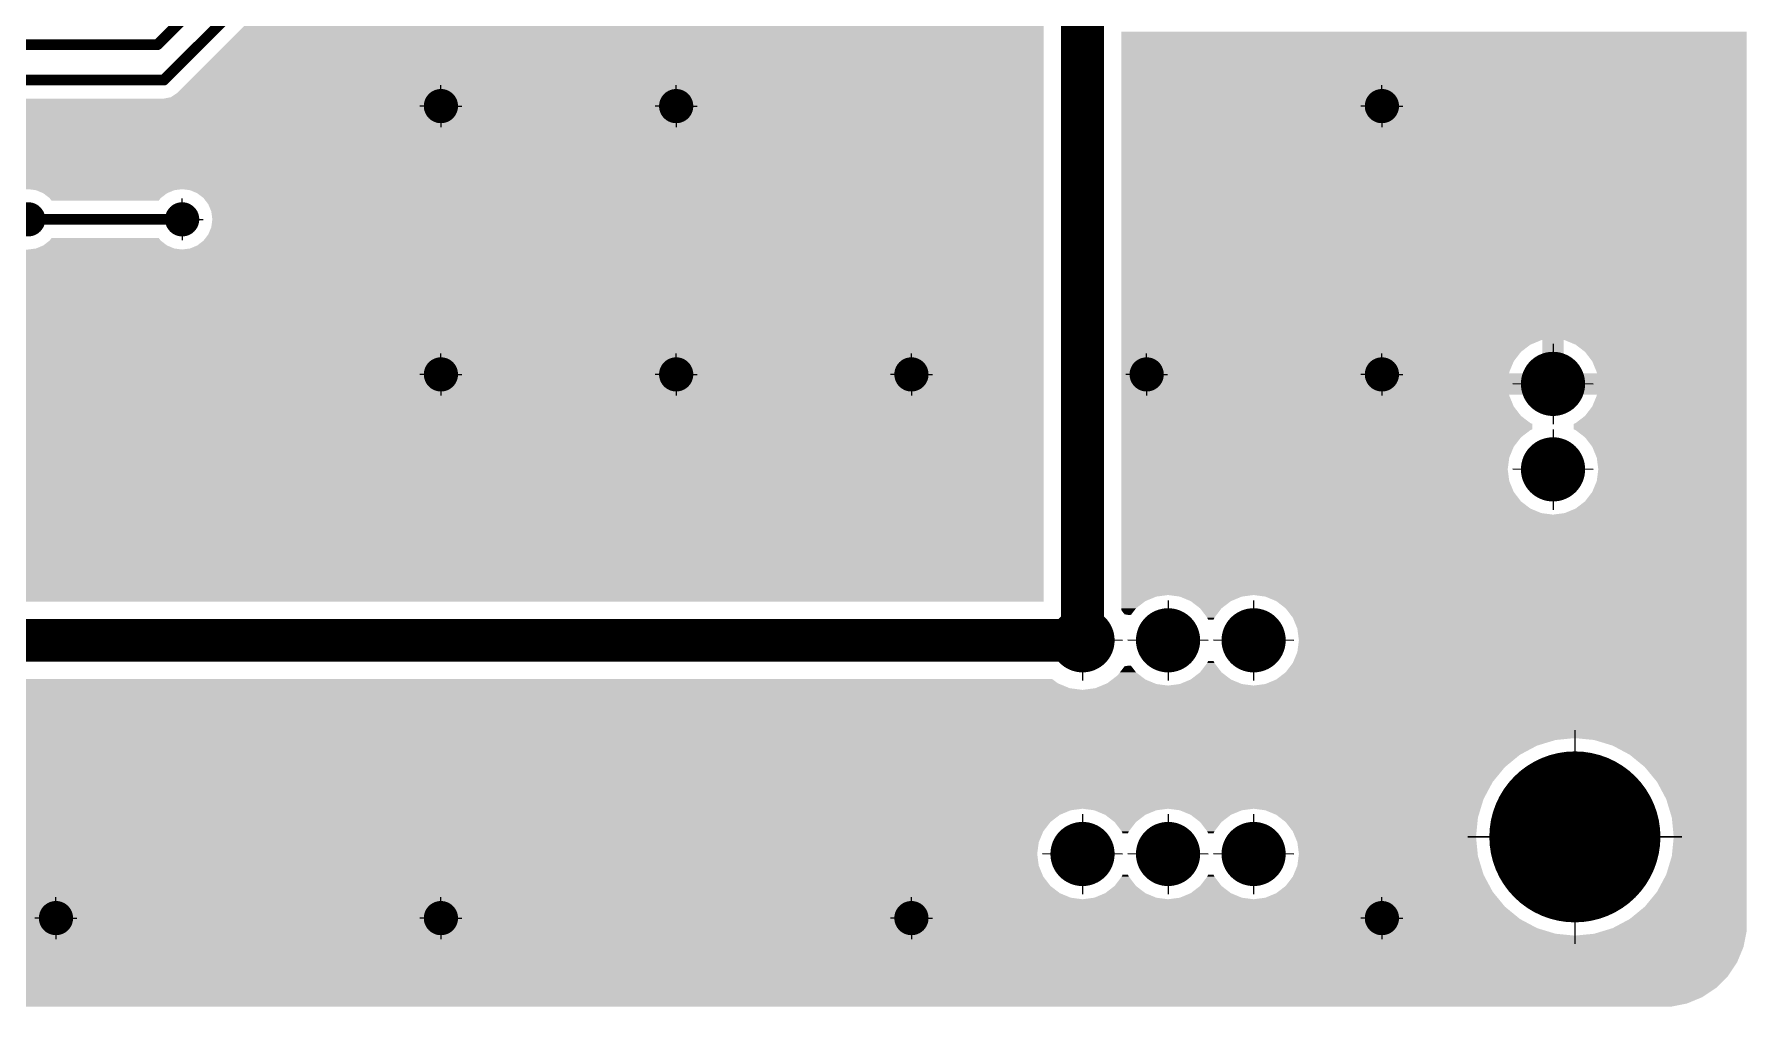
# Model space of a CAD drawing. Header units: inches. Extents: x -14 to 5184, y -66 to 1689.
# Drawn here: x 2281.3 to 2361.2, y 625.3 to 670.7 of the extents above; entities that cross this region are included whole.
import ezdxf

# ---------------------------------------------------------------- set-up
doc = ezdxf.new("R2010")
doc.units = ezdxf.units.IN
doc.header["$MEASUREMENT"] = 0
doc.layers.add('DRILL', color=7, linetype='Continuous', true_color=0xffffff)
doc.layers.add('Drill Gost', color=7, linetype='Continuous')
doc.layers.add('Poligon', color=7, linetype='Continuous')

# ---------------------------------------------------------------- blocks, each defined once
blk = doc.blocks.new('ROUND_25')
at = {"const_width": 0.0787}
blk.add_lwpolyline([(-0.0394, 0, 1), (0.0394, 0, 1)], format="xyb", close=True, dxfattribs=at)
blk = doc.blocks.new('ROUND_28')
at = {"const_width": 0.00591}
blk.add_lwpolyline([(-0.003, 0, 1), (0.003, 0, 1)], format="xyb", close=True, dxfattribs=at)
blk = doc.blocks.new('ROUND_4')
at = {"const_width": 0.015748}
blk.add_lwpolyline([(-0.007874, 0, 1), (0.007874, 0, 1)], format="xyb", close=True, dxfattribs=at)
blk = doc.blocks.new('ROUND_23')
at = {"const_width": 0.0295}
blk.add_lwpolyline([(-0.0148, 0, 1), (0.0148, 0, 1)], format="xyb", close=True, dxfattribs=at)
blk = doc.blocks.new('ROUND_5')
at = {"const_width": 0.00492}
blk.add_lwpolyline([(-0.0025, 0, 1), (0.0025, 0, 1)], format="xyb", close=True, dxfattribs=at)
blk = doc.blocks.new('ROUND_26')
at = {"const_width": 0.0197}
blk.add_lwpolyline([(-0.0098, 0, 1), (0.0098, 0, 1)], format="xyb", close=True, dxfattribs=at)
blk = doc.blocks.new('ROUND_31')
at = {"const_width": 0.00394}
blk.add_lwpolyline([(-0.002, 0, 1), (0.002, 0, 1)], format="xyb", close=True, dxfattribs=at)
blk = doc.blocks.new('ROUND_32')
at = {"const_width": 0.007874}
blk.add_lwpolyline([(-0.003937, 0, 1), (0.003937, 0, 1)], format="xyb", close=True, dxfattribs=at)
blk = doc.blocks.new('ROUND_33')
at = {"const_width": 0.0591}
blk.add_lwpolyline([(-0.0295, 0, 1), (0.0295, 0, 1)], format="xyb", close=True, dxfattribs=at)

msp = doc.modelspace()

# ---------------------------------------------------------------- hatches: boundary and pattern name
at = {"layer": 'Drill Gost', "lineweight": 9, "transparency": 33554457}
h = msp.add_hatch(color=256, dxfattribs=at)
h.dxf.hatch_style = 1
h.paths.add_polyline_path([(2353.048, 654.4082), (2352.1451, 654.4112), (2352.1451, 655.3039, -0.4118954)])
h.paths.add_polyline_path([(2352.1451, 654.4112), (2352.1451, 653.4981, -0.4142136), (2351.2422, 654.401, -0.0036367), (2351.2422, 654.4142)])
h = msp.add_hatch(color=256, dxfattribs=at)
h.dxf.hatch_style = 1
h.paths.add_polyline_path([(2353.0479, 650.415), (2352.145, 650.418), (2352.145, 651.3108, -0.4118954)])
h.paths.add_polyline_path([(2352.145, 650.418), (2352.145, 649.5049, -0.4142136), (2351.242, 650.4079, -0.0036367), (2351.2421, 650.421)])
h = msp.add_hatch(color=256, dxfattribs=at)
h.dxf.hatch_style = 1
h.paths.add_polyline_path([(2331.0856, 642.4287), (2330.1827, 642.4317), (2330.1827, 643.3245, -0.4118954)])
h.paths.add_polyline_path([(2330.1827, 642.4317), (2330.1827, 641.5186, -0.4142136), (2329.2798, 642.4216, -0.0036367), (2329.2799, 642.4347)])
h = msp.add_hatch(color=256, dxfattribs=at)
h.dxf.hatch_style = 1
h.paths.add_polyline_path([(2335.0787, 642.4287), (2334.1758, 642.4317), (2334.1758, 643.3245, -0.4118954)])
h.paths.add_polyline_path([(2334.1758, 642.4317), (2334.1758, 641.5186, -0.4142136), (2333.2728, 642.4216, -0.0036367), (2333.2729, 642.4347)])
h = msp.add_hatch(color=256, dxfattribs=at)
h.dxf.hatch_style = 1
h.paths.add_polyline_path([(2339.0718, 642.4287), (2338.1689, 642.4317), (2338.1689, 643.3245, -0.4118954)])
h.paths.add_polyline_path([(2338.1689, 642.4317), (2338.1689, 641.5186, -0.4142136), (2337.266, 642.4216, -0.0036367), (2337.2661, 642.4347)])
h = msp.add_hatch(color=256, dxfattribs=at)
h.dxf.hatch_style = 1
h.paths.add_polyline_path([(2356.3555, 633.2488, 0.4142136), (2353.166, 636.4384), (2353.166, 633.2488)])
h.paths.add_polyline_path([(2349.9764, 633.2488, 0.4142136), (2353.166, 630.0592), (2353.166, 633.2488)])
h = msp.add_hatch(color=256, dxfattribs=at)
h.dxf.hatch_style = 1
h.paths.add_polyline_path([(2353.166, 633.2488), (2353.166, 636.4384, 0.4142136), (2349.9764, 633.2488)])
h.paths.add_polyline_path([(2353.166, 633.2488), (2353.166, 630.0592, 0.4142136), (2356.3555, 633.2488)])
h = msp.add_hatch(color=256, dxfattribs=at)
h.dxf.hatch_style = 1
h.paths.add_polyline_path([(2331.0855, 632.4458), (2330.1826, 632.4488), (2330.1826, 633.3416, -0.4118954)])
h.paths.add_polyline_path([(2330.1826, 632.4488), (2330.1826, 631.5357, -0.4142136), (2329.2797, 632.4387, -0.0036367), (2329.2798, 632.4518)])
h = msp.add_hatch(color=256, dxfattribs=at)
h.dxf.hatch_style = 1
h.paths.add_polyline_path([(2335.0787, 632.4458), (2334.1758, 632.4488), (2334.1758, 633.3416, -0.4118954)])
h.paths.add_polyline_path([(2334.1758, 632.4488), (2334.1758, 631.5357, -0.4142136), (2333.2728, 632.4387, -0.0036367), (2333.2729, 632.4518)])
h = msp.add_hatch(color=256, dxfattribs=at)
h.dxf.hatch_style = 1
h.paths.add_polyline_path([(2339.0718, 632.4458), (2338.1689, 632.4488), (2338.1689, 633.3416, -0.4118954)])
h.paths.add_polyline_path([(2338.1689, 632.4488), (2338.1689, 631.5357, -0.4142136), (2337.266, 632.4387, -0.0036367), (2337.2661, 632.4518)])

# ---------------------------------------------------------------- linework, layer by layer
for points, const_width in [([(2330.183, 663.3456), (2330.183, 689.4867)], 1.9966), ([(2289.1705, 672.4266), (2286.9983, 670.2544)], 0.4991), ([(2290.4473, 671.7532), (2287.2985, 668.6043)], 0.4991), ([(2286.9983, 670.2544), (2254.8435, 670.2544)], 0.4991), ([(2287.2985, 668.6043), (2277.0493, 668.6043)], 0.4991), ([(2330.183, 642.4316), (2330.183, 663.3456)], 1.9966), ([(2288.1554, 662.0977), (2280.9678, 662.0977)], 0.4991), ([(2330.183, 642.4316), (2240.7371, 642.4316)], 1.9966)]:
    msp.add_lwpolyline(points, dxfattribs=dict(const_width=const_width))
for p, q in [((2300.234, 667.3889), (2300.234, 668.3682)), ((2311.2152, 667.3889), (2311.2152, 668.3682)), ((2344.1588, 667.3889), (2344.1588, 668.3682)), ((2300.234, 667.3889), (2299.2547, 667.3889)), ((2300.234, 667.3889), (2300.234, 666.4097)), ((2300.234, 667.3889), (2301.2132, 667.3889)), ((2311.2152, 667.3889), (2310.2359, 667.3889)), ((2311.2152, 667.3889), (2311.2152, 666.4097)), ((2311.2152, 667.3889), (2312.1944, 667.3889)), ((2344.1588, 667.3889), (2343.1796, 667.3889)), ((2344.1588, 667.3889), (2344.1588, 666.4097)), ((2344.1588, 667.3889), (2345.1381, 667.3889)), ((2330.1828, 663.3458), (2330.1828, 664.3251)), ((2288.1548, 662.098), (2288.1548, 663.0773)), ((2330.1828, 663.3458), (2329.2035, 663.3458)), ((2330.1828, 663.3458), (2330.1828, 662.3666)), ((2330.1828, 663.3458), (2331.162, 663.3458)), ((2280.9669, 662.098), (2281.9462, 662.098)), ((2288.1548, 662.098), (2287.1755, 662.098)), ((2288.1548, 662.098), (2288.1548, 661.1188)), ((2288.1548, 662.098), (2289.134, 662.098)), ((2300.234, 654.8544), (2300.234, 655.8336)), ((2311.2152, 654.8544), (2311.2152, 655.8336)), ((2322.1963, 654.8544), (2322.1963, 655.8336)), ((2333.1775, 654.8544), (2333.1775, 655.8336)), ((2344.1588, 654.8539), (2344.1588, 655.8331)), ((2352.1451, 656.2749), (2352.1451, 652.5271)), ((2300.234, 654.8544), (2299.2547, 654.8544)), ((2300.234, 654.8544), (2300.234, 653.8751)), ((2300.234, 654.8544), (2301.2132, 654.8544)), ((2311.2152, 654.8544), (2310.2359, 654.8544)), ((2311.2152, 654.8544), (2311.2152, 653.8751)), ((2311.2152, 654.8544), (2312.1944, 654.8544)), ((2322.1963, 654.8544), (2321.2171, 654.8544)), ((2322.1963, 654.8544), (2322.1963, 653.8751)), ((2322.1963, 654.8544), (2323.1756, 654.8544)), ((2333.1775, 654.8544), (2332.1983, 654.8544)), ((2333.1775, 654.8544), (2333.1775, 653.8751)), ((2333.1775, 654.8544), (2334.1568, 654.8544)), ((2344.1588, 654.8539), (2343.1796, 654.8539)), ((2344.1588, 654.8539), (2344.1588, 653.8746)), ((2344.1588, 654.8539), (2345.1381, 654.8539)), ((2354.019, 654.405), (2350.2712, 654.4174)), ((2352.145, 652.2818), (2352.145, 648.5339)), ((2354.0189, 650.4118), (2350.2711, 650.4242)), ((2330.1827, 644.2955), (2330.1827, 640.5476)), ((2334.1758, 644.2955), (2334.1758, 640.5476)), ((2338.1689, 644.2955), (2338.1689, 640.5476)), ((2332.0567, 642.4255), (2328.3089, 642.4379)), ((2336.0497, 642.4255), (2332.3019, 642.4379)), ((2340.0428, 642.4255), (2336.2951, 642.4379)), ((2353.166, 638.2413), (2353.166, 628.2563)), ((2353.166, 638.2413), (2353.166, 628.2563)), ((2330.1826, 634.3126), (2330.1826, 630.5647)), ((2334.1758, 634.3126), (2334.1758, 630.5647)), ((2338.1689, 634.3126), (2338.1689, 630.5647)), ((2348.1735, 633.2488), (2358.1585, 633.2488)), ((2358.1585, 633.2488), (2348.1735, 633.2488)), ((2332.0565, 632.4426), (2328.3088, 632.455)), ((2336.0497, 632.4426), (2332.3019, 632.455)), ((2340.0428, 632.4426), (2336.2951, 632.455)), ((2282.2648, 629.4539), (2282.2648, 630.4332)), ((2300.234, 629.4539), (2300.234, 630.4332)), ((2322.1963, 629.4539), (2322.1963, 630.4332)), ((2344.1588, 629.4539), (2344.1588, 630.4332)), ((2282.2648, 629.4539), (2281.2856, 629.4539)), ((2282.2648, 629.4539), (2282.2648, 628.4747)), ((2282.2648, 629.4539), (2283.2441, 629.4539)), ((2300.234, 629.4539), (2299.2547, 629.4539)), ((2300.234, 629.4539), (2300.234, 628.4747)), ((2300.234, 629.4539), (2301.2132, 629.4539)), ((2322.1963, 629.4539), (2321.2171, 629.4539)), ((2322.1963, 629.4539), (2322.1963, 628.4747)), ((2322.1963, 629.4539), (2323.1756, 629.4539)), ((2344.1588, 629.4539), (2343.1796, 629.4539)), ((2344.1588, 629.4539), (2344.1588, 628.4747)), ((2344.1588, 629.4539), (2345.1381, 629.4539))]:
    msp.add_line(p, q, dxfattribs=at)
for centre, radius in [((2300.234, 667.3889), 0.4542), ((2311.2152, 667.3889), 0.4542), ((2344.1588, 667.3889), 0.4542), ((2330.1828, 663.3458), 0.4542), ((2280.9669, 662.098), 0.4542), ((2288.1548, 662.098), 0.4542), ((2300.234, 654.8544), 0.4542), ((2311.2152, 654.8544), 0.4542), ((2322.1963, 654.8544), 0.4542), ((2333.1775, 654.8544), 0.4542), ((2344.1588, 654.8539), 0.4542), ((2352.1451, 654.401), 0.9029), ((2352.145, 650.4079), 0.9029), ((2330.1827, 642.4216), 0.9029), ((2334.1758, 642.4216), 0.9029), ((2338.1689, 642.4216), 0.9029), ((2353.166, 633.2488), 3.1896), ((2353.166, 633.2488), 3.1896), ((2330.1826, 632.4387), 0.9029), ((2334.1758, 632.4387), 0.9029), ((2338.1689, 632.4387), 0.9029), ((2282.2648, 629.4539), 0.4542), ((2300.234, 629.4539), 0.4542), ((2322.1963, 629.4539), 0.4542), ((2344.1588, 629.4539), 0.4542)]:
    msp.add_circle(centre, radius, dxfattribs=at)
at = {"layer": 'Poligon', "color": 252}
for points in [[(2328.3706, 667.9926), (2328.3706, 671.1414), (2287.9102, 667.9926), (2291.0591, 671.1414)], [(2361.1886, 656.4597), (2361.1886, 670.861), (2331.9954, 656.4597), (2331.9954, 670.861)], [(2328.3706, 666.8736), (2328.3706, 667.7392), (2276.5421, 666.8736), (2277.4076, 667.7392)], [(2328.3706, 667.7392), (2328.3706, 667.805), (2287.2985, 667.7392), (2287.6296, 667.805)], [(2328.3706, 667.805), (2328.3706, 667.9926), (2287.6296, 667.805), (2287.9102, 667.9926)], [(2328.3706, 665.9407), (2328.3706, 666.8736), (2276.5421, 665.9407), (2276.5421, 666.8736)], [(2328.3706, 665.8397), (2328.3706, 665.9407), (2276.6737, 665.8397), (2276.5421, 665.9407)], [(2328.3706, 665.5478), (2328.3706, 665.8397), (2276.8977, 665.5478), (2276.6737, 665.8397)], [(2328.3706, 665.2078), (2328.3706, 665.5478), (2277.0385, 665.2078), (2276.8977, 665.5478)], [(2328.3706, 664.843), (2328.3706, 665.2078), (2277.0866, 664.843), (2277.0385, 665.2078)], [(2328.3706, 664.1382), (2328.3706, 664.4781), (2276.8977, 664.1382), (2277.0385, 664.4781)], [(2328.3706, 664.4781), (2328.3706, 664.843), (2277.0385, 664.4781), (2277.0866, 664.843)], [(2328.3706, 663.5074), (2328.3706, 663.6222), (2276.1045, 663.5074), (2276.3817, 663.6222)], [(2328.3706, 663.6222), (2328.3706, 663.8462), (2276.3817, 663.6222), (2276.6737, 663.8462)], [(2328.3706, 663.8462), (2328.3706, 664.1382), (2276.6737, 663.8462), (2276.8977, 664.1382)], [(2287.7906, 663.4593), (2288.1554, 663.5074), (2281.3326, 663.4593), (2280.9678, 663.5074)], [(2328.3706, 663.4593), (2328.3706, 663.5074), (2288.5203, 663.4593), (2288.1554, 663.5074)], [(2287.4506, 663.3185), (2287.7906, 663.4593), (2281.6726, 663.3185), (2281.3326, 663.4593)], [(2287.1586, 663.0945), (2287.4506, 663.3185), (2281.9646, 663.0945), (2281.6726, 663.3185)], [(2287.0577, 662.9629), (2287.1586, 663.0945), (2282.0656, 662.9629), (2281.9646, 663.0945)], [(2328.3706, 663.3185), (2328.3706, 663.4593), (2288.8602, 663.3185), (2288.5203, 663.4593)], [(2328.3706, 663.0945), (2328.3706, 663.3185), (2289.1522, 663.0945), (2288.8602, 663.3185)], [(2328.3706, 662.8025), (2328.3706, 663.0945), (2289.3762, 662.8025), (2289.1522, 663.0945)], [(2328.3706, 662.4625), (2328.3706, 662.8025), (2289.517, 662.4625), (2289.3762, 662.8025)], [(2328.3706, 662.0977), (2328.3706, 662.4625), (2289.5651, 662.0977), (2289.517, 662.4625)], [(2328.3706, 661.7329), (2328.3706, 662.0977), (2289.517, 661.7329), (2289.5651, 662.0977)], [(2287.4506, 660.8769), (2287.1586, 661.1009), (2281.6726, 660.8769), (2281.9646, 661.1009)], [(2287.1586, 661.1009), (2287.0577, 661.2325), (2281.9646, 661.1009), (2282.0656, 661.2325)], [(2328.3706, 660.8769), (2328.3706, 661.1009), (2288.8602, 660.8769), (2289.1522, 661.1009)], [(2328.3706, 661.1009), (2328.3706, 661.3929), (2289.1522, 661.1009), (2289.3762, 661.3929)], [(2328.3706, 661.3929), (2328.3706, 661.7329), (2289.3762, 661.3929), (2289.517, 661.7329)], [(2328.3706, 660.4886), (2328.3706, 660.6881), (2239.7044, 660.4886), (2239.7044, 660.6881)], [(2328.3706, 660.4165), (2328.3706, 660.4886), (2248.4121, 660.4165), (2247.8649, 660.4886)], [(2328.3706, 660.2053), (2328.3706, 660.4165), (2248.9221, 660.2053), (2248.4121, 660.4165)], [(2288.1554, 660.6881), (2287.7906, 660.7361), (2280.9678, 660.6881), (2281.3326, 660.7361)], [(2287.7906, 660.7361), (2287.4506, 660.8769), (2281.3326, 660.7361), (2281.6726, 660.8769)], [(2328.3706, 660.6881), (2328.3706, 660.7361), (2288.1554, 660.6881), (2288.5203, 660.7361)], [(2328.3706, 660.7361), (2328.3706, 660.8769), (2288.5203, 660.7361), (2288.8602, 660.8769)], [(2328.3706, 659.8693), (2328.3706, 660.2053), (2249.36, 659.8693), (2248.9221, 660.2053)], [(2328.3706, 659.4314), (2328.3706, 659.8693), (2249.696, 659.4314), (2249.36, 659.8693)], [(2328.3706, 658.9214), (2328.3706, 659.4314), (2249.9073, 658.9214), (2249.696, 659.4314)], [(2328.3706, 658.3741), (2328.3706, 658.9214), (2249.9793, 658.3741), (2249.9073, 658.9214)], [(2328.3706, 657.8269), (2328.3706, 658.3741), (2249.9073, 657.8269), (2249.9793, 658.3741)], [(2328.3706, 656.879), (2328.3706, 657.3169), (2249.36, 656.879), (2249.696, 657.3169)], [(2328.3706, 657.3169), (2328.3706, 657.8269), (2249.696, 657.3169), (2249.9073, 657.8269)], [(2328.3706, 656.2597), (2328.3706, 656.3317), (2247.8649, 656.2597), (2248.4121, 656.3317)], [(2328.3706, 656.3317), (2328.3706, 656.5429), (2248.4121, 656.3317), (2248.9221, 656.5429)], [(2328.3706, 656.5429), (2328.3706, 656.879), (2248.9221, 656.5429), (2249.36, 656.879)], [(2351.5979, 656.4534), (2351.646, 656.4597), (2331.9954, 656.4534), (2331.9954, 656.4597)], [(2351.0879, 656.2421), (2351.5979, 656.4534), (2331.9954, 656.2421), (2331.9954, 656.4534)], [(2352.6443, 654.9101), (2352.6443, 656.4597), (2351.646, 654.9101), (2351.646, 656.4597)], [(2361.1886, 656.4534), (2361.1886, 656.4597), (2352.6924, 656.4534), (2352.6443, 656.4597)], [(2361.1886, 656.2421), (2361.1886, 656.4534), (2353.2024, 656.2421), (2352.6924, 656.4534)], [(2328.3706, 646.0274), (2328.3706, 656.2597), (2239.7044, 646.0274), (2239.7044, 656.2597)], [(2350.65, 655.9061), (2351.0879, 656.2421), (2331.9954, 655.9061), (2331.9954, 656.2421)], [(2350.3139, 655.4682), (2350.65, 655.9061), (2331.9954, 655.4682), (2331.9954, 655.9061)], [(2361.1886, 655.9061), (2361.1886, 656.2421), (2353.6403, 655.9061), (2353.2024, 656.2421)], [(2361.1886, 655.4682), (2361.1886, 655.9061), (2353.9763, 655.4682), (2353.6403, 655.9061)], [(2350.1027, 654.9582), (2350.3139, 655.4682), (2331.9954, 654.9582), (2331.9954, 655.4682)], [(2350.0964, 654.9101), (2350.1027, 654.9582), (2331.9954, 654.9101), (2331.9954, 654.9582)], [(2361.1886, 653.9118), (2361.1886, 654.9101), (2331.9954, 653.9118), (2331.9954, 654.9101)], [(2361.1886, 654.9582), (2361.1886, 655.4682), (2354.1876, 654.9582), (2353.9763, 655.4682)], [(2361.1886, 654.9101), (2361.1886, 654.9582), (2354.1939, 654.9101), (2354.1876, 654.9582)], [(2350.1027, 653.8637), (2350.0964, 653.9118), (2331.9954, 653.8637), (2331.9954, 653.9118)], [(2361.1886, 653.8637), (2361.1886, 653.9118), (2354.1876, 653.8637), (2354.1939, 653.9118)], [(2350.3139, 653.3537), (2350.1027, 653.8637), (2331.9954, 653.3537), (2331.9954, 653.8637)], [(2350.65, 652.9158), (2350.3139, 653.3537), (2331.9954, 652.9158), (2331.9954, 653.3537)], [(2361.1886, 652.9158), (2361.1886, 653.3537), (2353.6403, 652.9158), (2353.9763, 653.3537)], [(2361.1886, 653.3537), (2361.1886, 653.8637), (2353.9763, 653.3537), (2354.1876, 653.8637)], [(2351.0879, 652.5798), (2350.65, 652.9158), (2331.9954, 652.5798), (2331.9954, 652.9158)], [(2351.1811, 652.5412), (2351.0879, 652.5798), (2331.9954, 652.5412), (2331.9954, 652.5798)], [(2351.1811, 652.2876), (2351.1811, 652.5412), (2331.9954, 652.2876), (2331.9954, 652.5412)], [(2351.0879, 652.249), (2351.1811, 652.2876), (2331.9954, 652.249), (2331.9954, 652.2876)], [(2361.1886, 652.5412), (2361.1886, 652.5798), (2353.1092, 652.5412), (2353.2024, 652.5798)], [(2361.1886, 652.2876), (2361.1886, 652.5412), (2353.1092, 652.2876), (2353.1092, 652.5412)], [(2361.1886, 652.249), (2361.1886, 652.2876), (2353.2024, 652.249), (2353.1092, 652.2876)], [(2361.1886, 652.5798), (2361.1886, 652.9158), (2353.2024, 652.5798), (2353.6403, 652.9158)], [(2350.65, 651.913), (2351.0879, 652.249), (2331.9954, 651.913), (2331.9954, 652.249)], [(2350.3139, 651.4751), (2350.65, 651.913), (2331.9954, 651.4751), (2331.9954, 651.913)], [(2361.1886, 651.913), (2361.1886, 652.249), (2353.6403, 651.913), (2353.2024, 652.249)], [(2361.1886, 651.4751), (2361.1886, 651.913), (2353.9763, 651.4751), (2353.6403, 651.913)], [(2350.1027, 650.9651), (2350.3139, 651.4751), (2331.9954, 650.9651), (2331.9954, 651.4751)], [(2350.0307, 650.4178), (2350.1027, 650.9651), (2331.9954, 650.4178), (2331.9954, 650.9651)], [(2361.1886, 650.9651), (2361.1886, 651.4751), (2354.1876, 650.9651), (2353.9763, 651.4751)], [(2361.1886, 650.4178), (2361.1886, 650.9651), (2354.2596, 650.4178), (2354.1876, 650.9651)], [(2350.1027, 649.8706), (2350.0307, 650.4178), (2331.9954, 649.8706), (2331.9954, 650.4178)], [(2361.1886, 649.8706), (2361.1886, 650.4178), (2354.1876, 649.8706), (2354.2596, 650.4178)], [(2350.3139, 649.3606), (2350.1027, 649.8706), (2331.9954, 649.3606), (2331.9954, 649.8706)], [(2350.65, 648.9227), (2350.3139, 649.3606), (2331.9954, 648.9227), (2331.9954, 649.3606)], [(2361.1886, 648.9227), (2361.1886, 649.3606), (2353.6403, 648.9227), (2353.9763, 649.3606)], [(2361.1886, 649.3606), (2361.1886, 649.8706), (2353.9763, 649.3606), (2354.1876, 649.8706)], [(2351.0879, 648.5867), (2350.65, 648.9227), (2331.9954, 648.5867), (2331.9954, 648.9227)], [(2351.5979, 648.3754), (2351.0879, 648.5867), (2331.9954, 648.3754), (2331.9954, 648.5867)], [(2352.1451, 648.3034), (2351.5979, 648.3754), (2331.9954, 648.3034), (2331.9954, 648.3754)], [(2361.1886, 644.5461), (2361.1886, 648.3034), (2331.9954, 644.5461), (2331.9954, 648.3034)], [(2361.1886, 648.3034), (2361.1886, 648.3754), (2352.1451, 648.3034), (2352.6924, 648.3754)], [(2361.1886, 648.3754), (2361.1886, 648.5867), (2352.6924, 648.3754), (2353.2024, 648.5867)], [(2361.1886, 648.5867), (2361.1886, 648.9227), (2353.2024, 648.5867), (2353.6403, 648.9227)], [(2328.3706, 644.244), (2328.3706, 646.0274), (2241.4879, 644.244), (2239.7044, 646.0274)], [(2333.6288, 644.474), (2334.1761, 644.5461), (2331.9954, 644.474), (2331.9954, 644.5461)], [(2333.1189, 644.2628), (2333.6288, 644.474), (2331.9954, 644.2628), (2331.9954, 644.474)], [(2337.622, 644.474), (2338.1692, 644.5461), (2334.7234, 644.474), (2334.1761, 644.5461)], [(2337.112, 644.2628), (2337.622, 644.474), (2335.2333, 644.2628), (2334.7234, 644.474)], [(2361.1886, 644.474), (2361.1886, 644.5461), (2338.7165, 644.474), (2338.1692, 644.5461)], [(2361.1886, 644.2628), (2361.1886, 644.474), (2339.2265, 644.2628), (2338.7165, 644.474)], [(2332.6809, 643.9268), (2333.1189, 644.2628), (2331.9954, 643.9268), (2331.9954, 644.2628)], [(2332.6154, 643.8413), (2332.6809, 643.9268), (2331.9954, 643.8413), (2331.9954, 643.9268)], [(2332.4652, 643.6456), (2332.6154, 643.8413), (2332.1456, 643.6456), (2331.9954, 643.8413)], [(2332.4487, 643.6241), (2332.4652, 643.6456), (2332.2738, 643.6241), (2332.1456, 643.6456)], [(2332.3512, 643.6111), (2332.4487, 643.6241), (2332.3512, 643.6111), (2332.2738, 643.6241)], [(2336.6741, 643.9268), (2337.112, 644.2628), (2335.6713, 643.9268), (2335.2333, 644.2628)], [(2336.338, 643.4888), (2336.6741, 643.9268), (2336.0073, 643.4888), (2335.6713, 643.9268)], [(2361.1886, 643.9268), (2361.1886, 644.2628), (2339.6644, 643.9268), (2339.2265, 644.2628)], [(2361.1886, 643.4888), (2361.1886, 643.9268), (2340.0004, 643.4888), (2339.6644, 643.9268)], [(2336.2994, 643.3957), (2336.338, 643.4888), (2336.0459, 643.3957), (2336.0073, 643.4888)], [(2361.1886, 642.9789), (2361.1886, 643.4888), (2340.2116, 642.9789), (2340.0004, 643.4888)], [(2361.1886, 642.4316), (2361.1886, 642.9789), (2340.2837, 642.4316), (2340.2116, 642.9789)], [(2361.1886, 641.8843), (2361.1886, 642.4316), (2340.2116, 641.8843), (2340.2837, 642.4316)], [(2332.6809, 640.9364), (2332.4652, 641.2176), (2331.9298, 640.9364), (2332.1456, 641.2176)], [(2332.4652, 641.2176), (2332.4487, 641.2391), (2332.1456, 641.2176), (2332.2738, 641.2391)], [(2332.4487, 641.2391), (2332.3512, 641.2521), (2332.2738, 641.2391), (2332.3512, 641.2521)], [(2336.6741, 640.9364), (2336.338, 641.3744), (2335.6713, 640.9364), (2336.0073, 641.3744)], [(2336.338, 641.3744), (2336.2994, 641.4675), (2336.0073, 641.3744), (2336.0459, 641.4675)], [(2361.1886, 640.9364), (2361.1886, 641.3744), (2339.6644, 640.9364), (2340.0004, 641.3744)], [(2361.1886, 641.3744), (2361.1886, 641.8843), (2340.0004, 641.3744), (2340.2116, 641.8843)], [(2329.0251, 640.426), (2328.7733, 640.6192), (2235.2137, 640.426), (2235.2137, 640.6192)], [(2329.5836, 640.1947), (2329.0251, 640.426), (2235.2137, 640.1947), (2235.2137, 640.426)], [(2361.1886, 640.1947), (2361.1886, 640.3171), (2330.7824, 640.1947), (2331.078, 640.3171)], [(2334.1761, 640.3171), (2333.6288, 640.3892), (2331.078, 640.3171), (2331.252, 640.3892)], [(2333.6288, 640.3892), (2333.5399, 640.426), (2331.252, 640.3892), (2331.3409, 640.426)], [(2333.5399, 640.426), (2333.1189, 640.6004), (2331.3409, 640.426), (2331.5682, 640.6004)], [(2333.1189, 640.6004), (2332.8665, 640.794), (2331.5682, 640.6004), (2331.8205, 640.794)], [(2332.8665, 640.794), (2332.6809, 640.9364), (2331.8205, 640.794), (2331.9298, 640.9364)], [(2338.1692, 640.3171), (2337.622, 640.3892), (2334.1761, 640.3171), (2334.7234, 640.3892)], [(2337.622, 640.3892), (2337.112, 640.6004), (2334.7234, 640.3892), (2335.2333, 640.6004)], [(2337.112, 640.6004), (2336.6741, 640.9364), (2335.2333, 640.6004), (2335.6713, 640.9364)], [(2361.1886, 640.3171), (2361.1886, 640.3892), (2338.1692, 640.3171), (2338.7165, 640.3892)], [(2361.1886, 640.3892), (2361.1886, 640.6004), (2338.7165, 640.3892), (2339.2265, 640.6004)], [(2361.1886, 640.6004), (2361.1886, 640.9364), (2339.2265, 640.6004), (2339.6644, 640.9364)], [(2330.183, 640.1158), (2329.5836, 640.1947), (2235.2137, 640.1158), (2235.2137, 640.1947)], [(2361.1886, 638.0614), (2361.1886, 640.1158), (2235.2137, 638.0614), (2235.2137, 640.1158)], [(2361.1886, 640.1158), (2361.1886, 640.1947), (2330.183, 640.1158), (2330.7824, 640.1947)], [(2361.1886, 637.9727), (2361.1886, 638.0614), (2244.2329, 637.9727), (2243.3327, 638.0614)], [(2361.1886, 637.8631), (2361.1886, 637.9727), (2244.5942, 637.8631), (2244.2329, 637.9727)], [(2352.2658, 637.7745), (2353.166, 637.8631), (2244.8865, 637.7745), (2244.5942, 637.8631)], [(2352.0538, 637.7101), (2352.2658, 637.7745), (2245.0985, 637.7101), (2244.8865, 637.7745)], [(2351.4002, 637.5119), (2352.0538, 637.7101), (2245.4694, 637.5119), (2245.0985, 637.7101)], [(2350.9733, 637.2837), (2351.4002, 637.5119), (2245.8962, 637.2837), (2245.4694, 637.5119)], [(2350.6024, 637.0855), (2350.9733, 637.2837), (2246.1378, 637.0855), (2245.8962, 637.2837)], [(2361.1886, 637.7745), (2361.1886, 637.8631), (2354.0662, 637.7745), (2353.166, 637.8631)], [(2361.1886, 637.5119), (2361.1886, 637.7745), (2354.9318, 637.5119), (2354.0662, 637.7745)], [(2361.1886, 637.0855), (2361.1886, 637.5119), (2355.7295, 637.0855), (2354.9318, 637.5119)], [(2350.1448, 636.7099), (2350.6024, 637.0855), (2246.5955, 636.7099), (2246.1378, 637.0855)], [(2349.9032, 636.5116), (2350.1448, 636.7099), (2246.7582, 636.5116), (2246.5955, 636.7099)], [(2349.492, 636.0107), (2349.9032, 636.5116), (2247.1693, 636.0107), (2246.7582, 636.5116)], [(2361.1886, 636.5116), (2361.1886, 637.0855), (2356.4288, 636.5116), (2355.7295, 637.0855)], [(2361.1886, 635.8124), (2361.1886, 636.5116), (2357.0026, 635.8124), (2356.4288, 636.5116)], [(2349.3293, 635.8124), (2349.492, 636.0107), (2247.2753, 635.8124), (2247.1693, 636.0107)], [(2349.0089, 635.2129), (2349.3293, 635.8124), (2247.5957, 635.2129), (2247.2753, 635.8124)], [(2361.1886, 635.0146), (2361.1886, 635.8124), (2357.429, 635.0146), (2357.0026, 635.8124)], [(2348.9029, 635.0146), (2349.0089, 635.2129), (2247.6559, 635.0146), (2247.5957, 635.2129)], [(2348.766, 634.5633), (2348.9029, 635.0146), (2247.7928, 634.5633), (2247.6559, 635.0146)], [(2361.1886, 634.149), (2361.1886, 635.0146), (2357.6916, 634.149), (2357.429, 635.0146)], [(2329.6357, 634.4912), (2330.183, 634.5633), (2247.8146, 634.4912), (2247.7928, 634.5633)], [(2329.2882, 634.3473), (2329.6357, 634.4912), (2247.8583, 634.3473), (2247.8146, 634.4912)], [(2329.1258, 634.28), (2329.2882, 634.3473), (2247.8649, 634.28), (2247.8583, 634.3473)], [(2328.6878, 633.944), (2329.1258, 634.28), (2247.898, 633.944), (2247.8649, 634.28)], [(2328.3518, 633.506), (2328.6878, 633.944), (2247.9412, 633.506), (2247.898, 633.944)], [(2333.6288, 634.4912), (2334.1761, 634.5633), (2330.7303, 634.4912), (2330.183, 634.5633)], [(2333.1189, 634.28), (2333.6288, 634.4912), (2331.2402, 634.28), (2330.7303, 634.4912)], [(2332.6809, 633.944), (2333.1189, 634.28), (2331.6781, 633.944), (2331.2402, 634.28)], [(2332.3449, 633.506), (2332.6809, 633.944), (2332.0142, 633.506), (2331.6781, 633.944)], [(2337.622, 634.4912), (2338.1692, 634.5633), (2334.7234, 634.4912), (2334.1761, 634.5633)], [(2337.112, 634.28), (2337.622, 634.4912), (2335.2333, 634.28), (2334.7234, 634.4912)], [(2336.6741, 633.944), (2337.112, 634.28), (2335.6713, 633.944), (2335.2333, 634.28)], [(2336.338, 633.506), (2336.6741, 633.944), (2336.0073, 633.506), (2335.6713, 633.944)], [(2348.7441, 634.4912), (2348.766, 634.5633), (2338.7165, 634.4912), (2338.1692, 634.5633)], [(2348.6801, 634.28), (2348.7441, 634.4912), (2339.2265, 634.28), (2338.7165, 634.4912)], [(2348.6403, 634.149), (2348.6801, 634.28), (2339.3971, 634.149), (2339.2265, 634.28)], [(2348.6201, 633.944), (2348.6403, 634.149), (2339.6644, 633.944), (2339.3971, 634.149)], [(2348.577, 633.506), (2348.6201, 633.944), (2340.0004, 633.506), (2339.6644, 633.944)], [(2361.1886, 633.2488), (2361.1886, 634.149), (2357.7803, 633.2488), (2357.6916, 634.149)], [(2328.1406, 632.9961), (2328.3274, 633.4471), (2247.9025, 632.9961), (2247.947, 633.4471)], [(2328.3274, 633.4471), (2328.3518, 633.506), (2247.947, 633.4471), (2247.9412, 633.506)], [(2332.3063, 633.4129), (2332.3449, 633.506), (2332.0528, 633.4129), (2332.0142, 633.506)], [(2336.2994, 633.4129), (2336.338, 633.506), (2336.0459, 633.4129), (2336.0073, 633.506)], [(2348.5517, 633.2488), (2348.577, 633.506), (2340.107, 633.2488), (2340.0004, 633.506)], [(2348.5766, 632.9961), (2348.5517, 633.2488), (2340.2116, 632.9961), (2340.107, 633.2488)], [(2361.1886, 632.3486), (2361.1886, 633.2488), (2357.6916, 632.3486), (2357.7803, 633.2488)], [(2328.1406, 631.9015), (2328.0685, 632.4488), (2247.6625, 631.9015), (2247.8286, 632.4488)], [(2328.0685, 632.4488), (2328.0814, 632.5469), (2247.8286, 632.4488), (2247.8583, 632.5469)], [(2328.0814, 632.5469), (2328.1406, 632.9961), (2247.8583, 632.5469), (2247.9025, 632.9961)], [(2348.6305, 632.4488), (2348.5766, 632.9961), (2340.2837, 632.4488), (2340.2116, 632.9961)], [(2348.776, 631.9015), (2348.6403, 632.3486), (2340.2116, 631.9015), (2340.2705, 632.3486)], [(2348.6403, 632.3486), (2348.6305, 632.4488), (2340.2705, 632.3486), (2340.2837, 632.4488)], [(2361.1886, 631.483), (2361.1886, 632.3486), (2357.429, 631.483), (2357.6916, 632.3486)], [(2328.3518, 631.3916), (2328.2318, 631.6813), (2247.4409, 631.3916), (2247.5957, 631.6813)], [(2328.2318, 631.6813), (2328.1406, 631.9015), (2247.5957, 631.6813), (2247.6625, 631.9015)], [(2348.9029, 631.483), (2348.776, 631.9015), (2340.0383, 631.483), (2340.2116, 631.9015)], [(2329.1258, 630.6176), (2328.7792, 630.8835), (2246.9511, 630.6176), (2247.1693, 630.8835)], [(2328.7792, 630.8835), (2328.6878, 630.9536), (2247.1693, 630.8835), (2247.2068, 630.9536)], [(2328.6878, 630.9536), (2328.3518, 631.3916), (2247.2068, 630.9536), (2247.4409, 631.3916)], [(2333.1189, 630.6176), (2332.6809, 630.9536), (2331.2402, 630.6176), (2331.6781, 630.9536)], [(2332.6809, 630.9536), (2332.3449, 631.3916), (2331.6781, 630.9536), (2332.0142, 631.3916)], [(2332.3449, 631.3916), (2332.3063, 631.4847), (2332.0142, 631.3916), (2332.0528, 631.4847)], [(2337.112, 630.6176), (2336.6741, 630.9536), (2335.2333, 630.6176), (2335.6713, 630.9536)], [(2336.6741, 630.9536), (2336.338, 631.3916), (2335.6713, 630.9536), (2336.0073, 631.3916)], [(2336.338, 631.3916), (2336.2994, 631.4847), (2336.0073, 631.3916), (2336.0459, 631.4847)], [(2349.3293, 630.6852), (2349.1859, 630.9536), (2339.3146, 630.6852), (2339.6644, 630.9536)], [(2349.1859, 630.9536), (2348.9518, 631.3916), (2339.6644, 630.9536), (2340.0004, 631.3916)], [(2348.9518, 631.3916), (2348.9029, 631.483), (2340.0004, 631.3916), (2340.0383, 631.483)], [(2361.1886, 630.6852), (2361.1886, 631.483), (2357.0026, 630.6852), (2357.429, 631.483)], [(2350.3608, 629.6104), (2349.9032, 629.986), (2245.8962, 629.6104), (2246.3539, 629.986)], [(2349.9032, 629.986), (2349.7405, 630.1843), (2246.3539, 629.986), (2246.5955, 630.1843)], [(2349.7405, 630.1843), (2349.6173, 630.3343), (2246.5955, 630.1843), (2246.7186, 630.3343)], [(2330.183, 630.3343), (2329.6357, 630.4064), (2246.7186, 630.3343), (2246.7777, 630.4064)], [(2329.6357, 630.4064), (2329.1258, 630.6176), (2246.7777, 630.4064), (2246.9511, 630.6176)], [(2334.1761, 630.3343), (2333.6288, 630.4064), (2330.183, 630.3343), (2330.7303, 630.4064)], [(2333.6288, 630.4064), (2333.1189, 630.6176), (2330.7303, 630.4064), (2331.2402, 630.6176)], [(2338.1692, 630.3343), (2337.622, 630.4064), (2334.1761, 630.3343), (2334.7234, 630.4064)], [(2337.622, 630.4064), (2337.112, 630.6176), (2334.7234, 630.4064), (2335.2333, 630.6176)], [(2349.6173, 630.3343), (2349.5582, 630.4064), (2338.1692, 630.3343), (2338.7165, 630.4064)], [(2349.5582, 630.4064), (2349.3848, 630.6176), (2338.7165, 630.4064), (2339.2265, 630.6176)], [(2349.3848, 630.6176), (2349.3293, 630.6852), (2339.2265, 630.6176), (2339.3146, 630.6852)], [(2361.1886, 629.4122), (2361.1886, 629.986), (2355.7295, 629.4122), (2356.4288, 629.986)], [(2361.1886, 629.986), (2361.1886, 630.6852), (2356.4288, 629.986), (2357.0026, 630.6852)], [(2351.4002, 628.9858), (2351.0292, 629.184), (2244.4449, 628.9858), (2245.0985, 629.184)], [(2351.0292, 629.184), (2350.6024, 629.4122), (2245.0985, 629.184), (2245.5253, 629.4122)], [(2350.6024, 629.4122), (2350.3608, 629.6104), (2245.5253, 629.4122), (2245.8962, 629.6104)], [(2361.1886, 628.9858), (2361.1886, 629.2565), (2354.9318, 628.9858), (2355.4383, 629.2565)], [(2361.1886, 629.2565), (2361.1886, 629.4122), (2355.4383, 629.2565), (2355.7295, 629.4122)], [(2352.2658, 628.7232), (2351.9044, 628.8328), (2235.3514, 628.7232), (2235.3296, 628.8328)], [(2353.166, 628.6345), (2352.2658, 628.7232), (2235.369, 628.6345), (2235.3514, 628.7232)], [(2361.1225, 628.5356), (2361.1422, 628.6345), (2235.3887, 628.5356), (2235.369, 628.6345)], [(2361.037, 628.1057), (2361.1225, 628.5356), (2235.5667, 628.1057), (2235.3887, 628.5356)], [(2351.9044, 628.8328), (2351.6122, 628.9214), (2243.3327, 628.8328), (2244.2329, 628.9214)], [(2351.6122, 628.9214), (2351.4002, 628.9858), (2244.2329, 628.9214), (2244.4449, 628.9858)], [(2361.1422, 628.6345), (2361.1598, 628.7232), (2353.166, 628.6345), (2354.0662, 628.7232)], [(2361.1598, 628.7232), (2361.1886, 628.8679), (2354.0662, 628.7232), (2354.5433, 628.8679)], [(2361.1886, 628.8679), (2361.1886, 628.9858), (2354.5433, 628.8679), (2354.9318, 628.9858)], [(2360.8719, 627.7071), (2361.037, 628.1057), (2235.7318, 627.7071), (2235.5667, 628.1057)], [(2360.7396, 627.3877), (2360.8719, 627.7071), (2235.9453, 627.3877), (2235.7318, 627.7071)], [(2360.4549, 626.9616), (2360.7396, 627.3877), (2236.23, 626.9616), (2235.9453, 627.3877)], [(2360.3079, 626.7415), (2360.4549, 626.9616), (2236.45, 626.7415), (2236.23, 626.9616)], [(2359.8938, 626.3275), (2360.3079, 626.7415), (2236.8641, 626.3275), (2236.45, 626.7415)], [(2359.7583, 626.192), (2359.8938, 626.3275), (2237.0668, 626.192), (2236.8641, 626.3275)], [(2359.2155, 625.8293), (2359.7583, 626.192), (2237.6096, 625.8293), (2237.0668, 626.192)], [(2359.1122, 625.7603), (2359.2155, 625.8293), (2237.7764, 625.7603), (2237.6096, 625.8293)], [(2358.4505, 625.4862), (2359.1122, 625.7603), (2238.4381, 625.4862), (2237.7764, 625.7603)], [(2358.3942, 625.4629), (2358.4505, 625.4862), (2238.5553, 625.4629), (2238.4381, 625.4862)], [(2357.632, 625.3113), (2358.3942, 625.4629), (2239.3175, 625.3113), (2238.5553, 625.4629)], [(2357.632, 625.3113), (2357.632, 625.3113), (2357.632, 625.3113), (2357.2434, 625.3113)]]:
    msp.add_solid(points, dxfattribs=at)

# ---------------------------------------------------------------- block references
at = {"xscale": -50.7125995, "yscale": 50.7125995, "zscale": 50.7125995}
for name, p in [('ROUND_5', (2286.9983, 670.2544)), ('ROUND_5', (2286.9983, 670.2544)), ('ROUND_5', (2287.2985, 668.6043)), ('ROUND_5', (2287.2985, 668.6043)), ('ROUND_4', (2300.2346, 667.3886)), ('ROUND_4', (2311.2157, 667.3886)), ('ROUND_4', (2344.1589, 667.3886)), ('ROUND_26', (2330.183, 663.3456)), ('ROUND_26', (2330.183, 663.3456)), ('ROUND_4', (2330.183, 663.3456)), ('ROUND_4', (2280.9678, 662.0977)), ('ROUND_4', (2288.1554, 662.0977)), ('ROUND_5', (2288.1554, 662.0977)), ('ROUND_4', (2300.2346, 654.8542)), ('ROUND_4', (2311.2157, 654.8542)), ('ROUND_4', (2322.1967, 654.8542)), ('ROUND_4', (2333.1778, 654.8542)), ('ROUND_4', (2344.1589, 654.8537)), ('ROUND_23', (2352.1451, 654.411)), ('ROUND_23', (2352.1451, 650.4178)), ('ROUND_23', (2330.183, 642.4316)), ('ROUND_23', (2334.1761, 642.4316)), ('ROUND_23', (2338.1692, 642.4316)), ('ROUND_26', (2330.183, 642.4316)), ('ROUND_26', (2330.183, 642.4316)), ('ROUND_25', (2353.166, 633.2488)), ('ROUND_28', (2353.166, 636.7428)), ('ROUND_28', (2353.166, 636.7428)), ('ROUND_28', (2350.6303, 635.7844)), ('ROUND_28', (2355.7016, 635.7844)), ('ROUND_23', (2330.183, 632.4488)), ('ROUND_23', (2334.1761, 632.4488)), ('ROUND_23', (2338.1692, 632.4488)), ('ROUND_28', (2349.672, 633.2488)), ('ROUND_28', (2349.672, 633.2488)), ('ROUND_28', (2356.66, 633.2488)), ('ROUND_28', (2356.66, 633.2488)), ('ROUND_28', (2350.6303, 630.7132)), ('ROUND_28', (2355.7016, 630.7132)), ('ROUND_4', (2282.2656, 629.454)), ('ROUND_4', (2300.2346, 629.454)), ('ROUND_4', (2322.1967, 629.454)), ('ROUND_4', (2344.1589, 629.454)), ('ROUND_28', (2353.166, 629.7548)), ('ROUND_28', (2353.166, 629.7548))]:
    msp.add_blockref(name, p, dxfattribs=at)
at = {"layer": 'DRILL', "color": 1, "xscale": -50.7125995, "yscale": 50.7125995, "zscale": 50.7125995}
for name, p in [('ROUND_32', (2300.2346, 667.3886)), ('ROUND_32', (2311.2157, 667.3886)), ('ROUND_32', (2344.1589, 667.3886)), ('ROUND_32', (2330.183, 663.3456)), ('ROUND_32', (2280.9678, 662.0977)), ('ROUND_32', (2288.1554, 662.0977)), ('ROUND_32', (2300.2346, 654.8542)), ('ROUND_32', (2311.2157, 654.8542)), ('ROUND_32', (2322.1967, 654.8542)), ('ROUND_32', (2333.1778, 654.8542)), ('ROUND_32', (2344.1589, 654.8537)), ('ROUND_4', (2352.1451, 654.411)), ('ROUND_4', (2352.1451, 650.4178)), ('ROUND_4', (2330.183, 642.4316)), ('ROUND_4', (2334.1761, 642.4316)), ('ROUND_4', (2338.1692, 642.4316)), ('ROUND_31', (2353.166, 636.7428)), ('ROUND_31', (2353.166, 636.7428)), ('ROUND_33', (2353.166, 633.2488)), ('ROUND_31', (2350.6303, 635.7844)), ('ROUND_31', (2355.7016, 635.7844)), ('ROUND_4', (2330.183, 632.4488)), ('ROUND_4', (2334.1761, 632.4488)), ('ROUND_4', (2338.1692, 632.4488)), ('ROUND_31', (2349.672, 633.2488)), ('ROUND_31', (2349.672, 633.2488)), ('ROUND_31', (2356.66, 633.2488)), ('ROUND_31', (2356.66, 633.2488)), ('ROUND_31', (2350.6303, 630.7132)), ('ROUND_31', (2355.7016, 630.7132)), ('ROUND_31', (2353.166, 629.7548)), ('ROUND_31', (2353.166, 629.7548)), ('ROUND_32', (2282.2656, 629.454)), ('ROUND_32', (2300.2346, 629.454)), ('ROUND_32', (2322.1967, 629.454)), ('ROUND_32', (2344.1589, 629.454))]:
    msp.add_blockref(name, p, dxfattribs=at)

doc.saveas('drawing.dxf')
